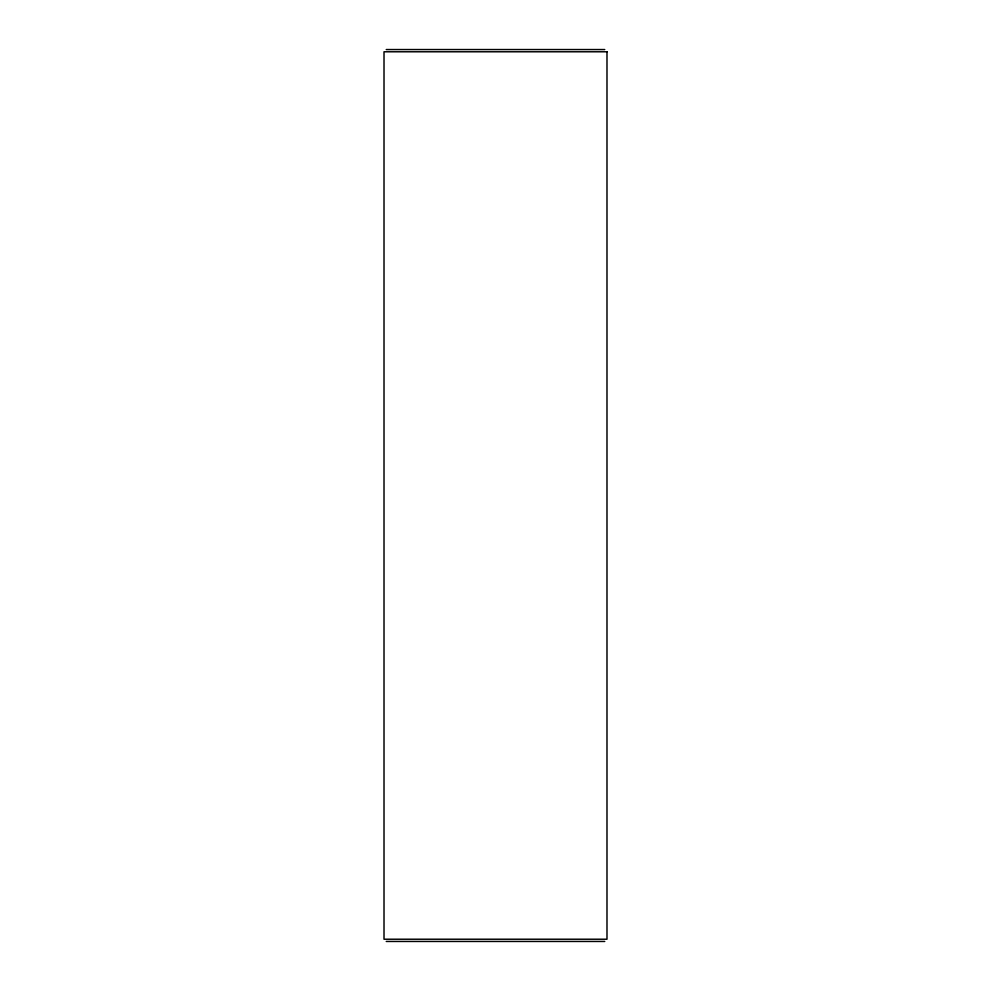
<?xml version="1.0" encoding="UTF-8"?>
<svg xmlns="http://www.w3.org/2000/svg" width="991" height="991" viewBox="0 0 991 991"><rect width="100%" height="100%" fill="white"/><g stroke="black" fill="none" stroke-linecap="round" stroke-linejoin="round"><path stroke-width="1.49" d="M386.242 49.55L604.758 49.55M386.242 941.45L604.758 941.45M606.987 51.78L384.012 51.78L384.012 939.22L606.987 939.22L606.987 51.78"/></g></svg>
